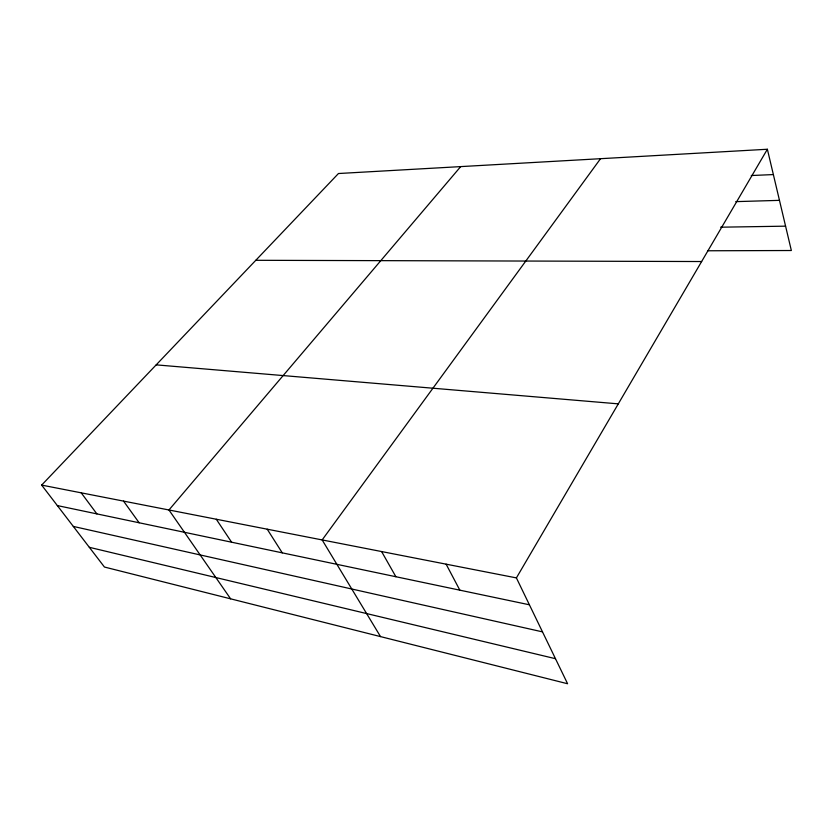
<?xml version="1.0" encoding="UTF-8"?>
<svg xmlns="http://www.w3.org/2000/svg" width="833" height="833" viewBox="0 0 833 833"><rect width="100%" height="100%" fill="white"/><g stroke="black" fill="none" stroke-linecap="round" stroke-linejoin="round"><path stroke-width="1.25" d="M516.398 577.904L767.37 149.253L338.458 173.524L41.65 485.098L104.437 567.034L567.596 683.747L516.398 577.904L41.65 485.098M600.531 158.697L322.152 539.93L380.514 636.599M460.691 166.61L168.953 509.983L230.616 598.823M751.272 175.524L773.368 174.576M735.747 201.638L779.469 200.357M720.628 227.19L785.581 226.159M707.977 250.775L791.35 250.514L767.37 149.253M255.783 260.302L701.625 261.531M156.188 364.864L618.294 403.859M57.342 505.579L529.403 604.789M73.325 526.425L542.502 631.872M89.329 547.312L555.476 658.695M81.218 492.834L96.878 513.888M123.544 501.102L139.142 522.77M216.288 519.24L231.595 542.2M267.216 529.194L282.272 552.852M381.597 551.55L395.883 576.728M446.113 564.16L459.847 590.17"/></g></svg>
